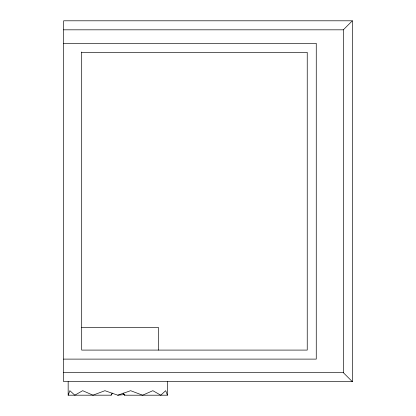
<?xml version="1.0" encoding="UTF-8"?>
<svg xmlns="http://www.w3.org/2000/svg" width="416" height="416" viewBox="0 0 416 416"><rect width="100%" height="100%" fill="white"/><g stroke="black" fill="none" stroke-linecap="round" stroke-linejoin="round"><path stroke-width="0.62" d="M112.46 393.104L111.072 395.179L68.162 395.2L69.857 390.692L74.812 395.179L82.696 390.692L92.976 395.179L104.941 390.692L117.785 395.2L124.873 394.555M111.072 395.2L112.299 393.297M352.347 381.67L343.325 372.648L343.325 29.822L352.347 20.8L63.653 20.8L63.653 381.67L352.347 381.67L352.347 20.8M117.785 395.2L130.624 390.692L142.594 395.2L152.87 390.692L160.753 395.2L165.714 390.692L167.404 395.2L124.493 395.2L123.11 393.115M63.653 29.822L343.325 29.822M63.653 43.352L316.259 43.352L316.259 359.112L63.653 359.112M81.697 52.374L307.237 52.374L307.237 350.09L81.697 350.09L81.697 51.995M81.697 327.538L158.543 327.538L158.543 350.09M63.653 372.648L343.325 372.648M123.266 393.297L124.493 395.2M167.404 381.67L167.404 395.2M68.162 381.67L68.162 395.2"/></g></svg>
